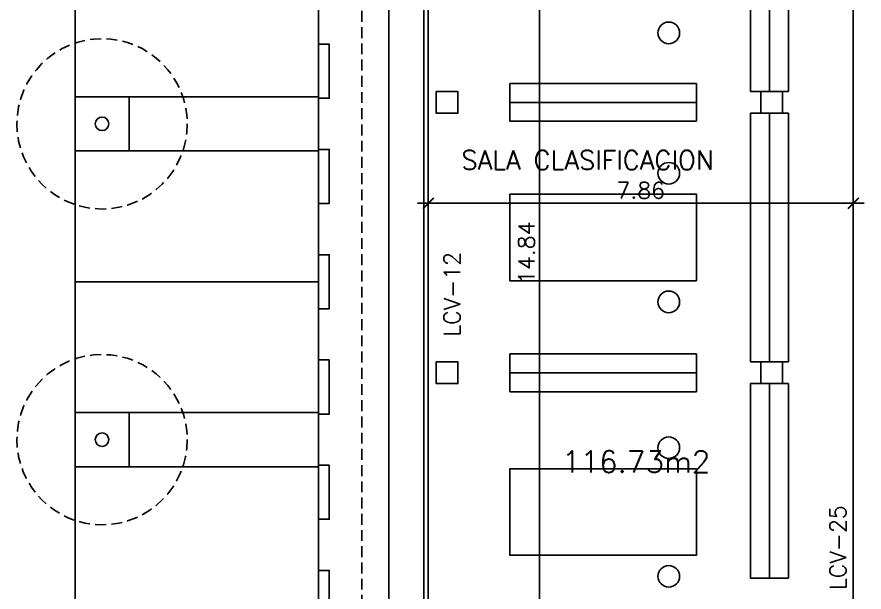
# Model space of a CAD drawing. Extents: x -1 to 154, y -18 to 77.
# Drawn here: x 20.01 to 35.67, y 5.48 to 16.11 of the extents above; entities that cross this region are included whole.
import ezdxf

# ---------------------------------------------------------------- set-up
doc = ezdxf.new("R2010")
doc.units = 0
doc.linetypes.add('TRAZOS', pattern=[0.75, 0.5, -0.25])
doc.layers.get('0').update_dxf_attribs({"linetype": 'CONTINUOUS'})
doc.layers.get('DEFPOINTS').update_dxf_attribs({"linetype": 'CONTINUOUS'})
for name, color, linetype in [('2', 2, 'CONTINUOUS'), ('4', 3, 'CONTINUOUS'), ('CARPINT', 1, 'CONTINUOUS'), ('COTAS', 7, 'CONTINUOUS'), ('MOB', 40, 'CONTINUOUS'), ('SUP', 4, 'CONTINUOUS'), ('TABIQUERIA', 4, 'CONTINUOUS')]:
    doc.layers.add(name, color=color, linetype=linetype)
doc.styles.add('ROMANS', font='romans.shx')
doc.dimstyles.get("Standard").update_dxf_attribs({"dimtxt": 0.18, "dimasz": 0.18, "dimexe": 0.18, "dimexo": 0.0625, "dimgap": 0.09, "dimtad": 0, "dimtih": 1, "dimtoh": 1, "dimdec": 4, "dimzin": 0, "dimdsep": 46, "dimtxsty": 'Standard', "dimcen": 0.09, "dimadec": 0, "dimazin": 0, "dimtfac": 1, "dimtdec": 4, "dimtofl": 0, "dimtmove": 0, "dimatfit": 3, "dimfxl": 0, "dimtolj": 1, "dimtzin": 0, "dimarcsym": 0})

# ---------------------------------------------------------------- blocks, each defined once
blk = doc.blocks.new('_ARCHTICK')
at = {"color": 0, "linetype": 'ByBlock', "const_width": 0.15}
blk.add_lwpolyline([(-0.5, -0.5), (0.5, 0.5)], dxfattribs=at)
blk = doc.blocks.new('*D72')
at = {"linetype": 'ByBlock'}
for p, q in [((27.613, 11.906), (27.613, 12.865)), ((35.473, 11.906), (35.473, 12.865)), ((35.673, 12.665), (27.413, 12.665))]:
    blk.add_line(p, q, dxfattribs=at)
at = {"layer": 'DEFPOINTS', "color": 0, "linetype": 'ByBlock'}
for p in [(27.613, 12.665), (27.613, 11.606), (35.473, 11.606)]:
    blk.add_point(p, dxfattribs=at)
at = {"linetype": 'ByBlock', "xscale": 0.2, "yscale": 0.2, "zscale": 0.2, "rotation": 180}
blk.add_blockref('_ARCHTICK', (27.613, 12.665), dxfattribs=at)
at = {"linetype": 'ByBlock', "xscale": 0.2, "yscale": 0.2, "zscale": 0.2}
blk.add_blockref('_ARCHTICK', (35.473, 12.665), dxfattribs=at)
at = {"linetype": 'ByBlock', "insert": (31.543, 12.905), "char_height": 0.3, "attachment_point": 5, "style": 'ROMANS'}
blk.add_mtext('\\A1;7.86', dxfattribs=at)
blk = doc.blocks.new('*D73')
at = {"linetype": 'ByBlock'}
for p, q in [((29.671, 19.372), (29.671, 4.132)), ((27.913, 19.172), (29.871, 19.172)), ((29.653, 4.332), (29.871, 4.332))]:
    blk.add_line(p, q, dxfattribs=at)
at = {"layer": 'DEFPOINTS', "color": 0, "linetype": 'ByBlock'}
for p in [(27.613, 19.172), (29.353, 4.332), (29.671, 4.332)]:
    blk.add_point(p, dxfattribs=at)
at = {"linetype": 'ByBlock', "xscale": 0.2, "yscale": 0.2, "zscale": 0.2}
for p, rotation in [((29.671, 19.172), 90), ((29.671, 4.332), 270)]:
    blk.add_blockref('_ARCHTICK', p, dxfattribs=dict(at, rotation=rotation))
at = {"linetype": 'ByBlock', "insert": (29.431, 11.752), "char_height": 0.3, "attachment_point": 5, "rotation": 90, "style": 'ROMANS'}
blk.add_mtext('\\A1;14.84', dxfattribs=at)

msp = doc.modelspace()

# ---------------------------------------------------------------- linework, layer by layer
at = {"layer": '2', "linetype": 'TRAZOS', "ltscale": 0.4}
msp.add_line((26.383, 59.722), (26.383, -7.168), dxfattribs=at)
at = {"layer": '2'}
for p, q in [((21.082, 37.995), (21.082, -6.725)), ((25.582, -6.725), (25.582, 37.995)), ((26.883, 24.642), (26.883, 4.557)), ((21.082, 14.635), (25.582, 14.635)), ((22.082, 14.635), (22.082, 13.635)), ((21.082, 13.635), (25.582, 13.635)), ((25.582, 11.215), (21.082, 11.215)), ((21.082, 8.795), (25.582, 8.795)), ((22.082, 8.795), (22.082, 7.795)), ((21.082, 7.795), (25.582, 7.795))]:
    msp.add_line(p, q, dxfattribs=at)
for points in [[(25.582, 15.608), (25.782, 15.608), (25.782, 14.608), (25.582, 14.608)], [(25.582, 12.662), (25.782, 12.662), (25.782, 13.662), (25.582, 13.662)], [(25.582, 11.715), (25.782, 11.715), (25.782, 10.715), (25.582, 10.715)], [(25.582, 9.768), (25.782, 9.768), (25.782, 8.768), (25.582, 8.768)], [(25.582, 6.822), (25.782, 6.822), (25.782, 7.822), (25.582, 7.822)], [(25.582, 5.875), (25.782, 5.875), (25.782, 4.875), (25.582, 4.875)]]:
    msp.add_lwpolyline(points, close=True, dxfattribs=at)
at = {"layer": '2', "linetype": 'TRAZOS', "ltscale": 0.4}
for centre in [(21.582, 14.135), (21.582, 8.295)]:
    msp.add_circle(centre, 1.575, dxfattribs=at)
at = {"layer": '4'}
msp.add_line((35.473, 20.047), (35.473, -3.703), dxfattribs=at)
for points in [[(27.763, 14.732), (28.163, 14.732), (28.163, 14.332), (27.763, 14.332)], [(33.763, 14.732), (34.163, 14.732), (34.163, 14.332), (33.763, 14.332)], [(27.763, 9.732), (28.163, 9.732), (28.163, 9.332), (27.763, 9.332)], [(33.763, 9.732), (34.163, 9.732), (34.163, 9.332), (33.763, 9.332)]]:
    msp.add_lwpolyline(points, close=True, dxfattribs=at)
for centre in [(21.582, 14.135), (21.582, 8.295)]:
    msp.add_circle(centre, 0.125, dxfattribs=at)
at = {"layer": 'CARPINT'}
for p, q in [((27.533, 19.222), (27.533, 4.547)), ((27.613, 19.222), (27.613, 4.557))]:
    msp.add_line(p, q, dxfattribs=at)
at = {"layer": 'MOB'}
for p, q in [((33.573, 14.732), (33.573, 18.332)), ((33.923, 14.732), (33.923, 18.332)), ((34.273, 14.732), (34.273, 18.332)), ((29.123, 14.882), (32.573, 14.882)), ((29.123, 14.182), (29.123, 14.882)), ((32.573, 14.882), (32.573, 14.182)), ((33.763, 14.732), (33.573, 14.732)), ((34.163, 14.732), (34.273, 14.732)), ((29.123, 14.532), (32.573, 14.532)), ((33.573, 14.332), (33.573, 9.732)), ((33.763, 14.332), (33.573, 14.332)), ((33.923, 14.332), (33.923, 9.732)), ((34.163, 14.332), (34.273, 14.332)), ((34.273, 14.332), (34.273, 9.732)), ((29.123, 14.182), (32.573, 14.182)), ((29.123, 9.882), (32.573, 9.882)), ((29.123, 9.882), (29.123, 9.182)), ((32.573, 9.882), (32.573, 9.182)), ((33.763, 9.732), (33.573, 9.732)), ((34.163, 9.732), (34.273, 9.732)), ((29.123, 9.532), (32.573, 9.532)), ((33.573, 9.332), (33.573, 5.732)), ((33.763, 9.332), (33.573, 9.332)), ((33.923, 9.332), (33.923, 5.732)), ((34.163, 9.332), (34.273, 9.332)), ((34.273, 9.332), (34.273, 5.732)), ((29.123, 9.182), (32.573, 9.182)), ((34.273, 5.732), (33.573, 5.732))]:
    msp.add_line(p, q, dxfattribs=at)
for points in [[(32.573, 12.832), (32.573, 11.232), (29.123, 11.232), (29.123, 12.832), (32.573, 12.832)], [(32.573, 7.757), (32.573, 6.157), (29.123, 6.157), (29.123, 7.757), (32.573, 7.757)]]:
    msp.add_lwpolyline(points, dxfattribs=at)
for centre in [(32.062, 15.817), (32.062, 13.221), (32.062, 10.842), (32.062, 8.146), (32.062, 5.767)]:
    msp.add_circle(centre, 0.2, dxfattribs=at)

# ---------------------------------------------------------------- texts
at = {"layer": 'MOB', "color": 7, "style": 'ROMANS'}
msp.add_text('SALA CLASIFICACION', height=0.35, dxfattribs=at).set_placement((28.226, 13.289))
at = {"layer": 'SUP', "style": 'ROMANS'}
msp.add_text('116.73m2', height=0.4, dxfattribs=at).set_placement((30.087, 7.688))
at = {"layer": 'TABIQUERIA', "style": 'ROMANS'}
for s, p in [('LCV-12', (28.203, 10.198)), ('LCV-25', (35.34, 5.513))]:
    msp.add_text(s, height=0.3, rotation=90, dxfattribs=at).set_placement(p)

# ---------------------------------------------------------------- dimensions: what is measured, and where the dimension line sits
at = {"layer": 'COTAS'}
dim = msp.add_linear_dim(base=(29.671, 4.332), p1=(27.613, 19.172), p2=(29.353, 4.332), angle=90, dimstyle='Standard', override={"dimtxt": 0.3, "dimasz": 0.2, "dimexe": 0.2, "dimexo": 0.3, "dimtad": 1, "dimtih": 0, "dimtoh": 0, "dimdec": 2, "dimtxsty": 'ROMANS', "dimblk1": 'ARCHTICK', "dimblk2": 'ARCHTICK', "dimsah": 1, "dimcen": 2.5, "dimdle": 0.2, "dimclrd": 256, "dimclre": 256, "dimclrt": 256, "dimtofl": 1}, dxfattribs=at)
dim.commit()
dim.dimension.update_dxf_attribs({"geometry": '*D73', "text_midpoint": (29.431, 11.752)})
dim = msp.add_linear_dim(base=(27.613, 12.665), p1=(35.473, 11.606), p2=(27.613, 11.606), dimstyle='Standard', override={"dimtxt": 0.3, "dimasz": 0.2, "dimexe": 0.2, "dimexo": 0.3, "dimtad": 1, "dimtih": 0, "dimtoh": 0, "dimdec": 2, "dimtxsty": 'ROMANS', "dimblk1": 'ARCHTICK', "dimblk2": 'ARCHTICK', "dimsah": 1, "dimcen": 2.5, "dimdle": 0.2, "dimclrd": 256, "dimclre": 256, "dimclrt": 256, "dimtofl": 1}, dxfattribs=at)
dim.commit()
dim.dimension.update_dxf_attribs({"geometry": '*D72', "text_midpoint": (31.543, 12.905)})

doc.saveas('drawing.dxf')
